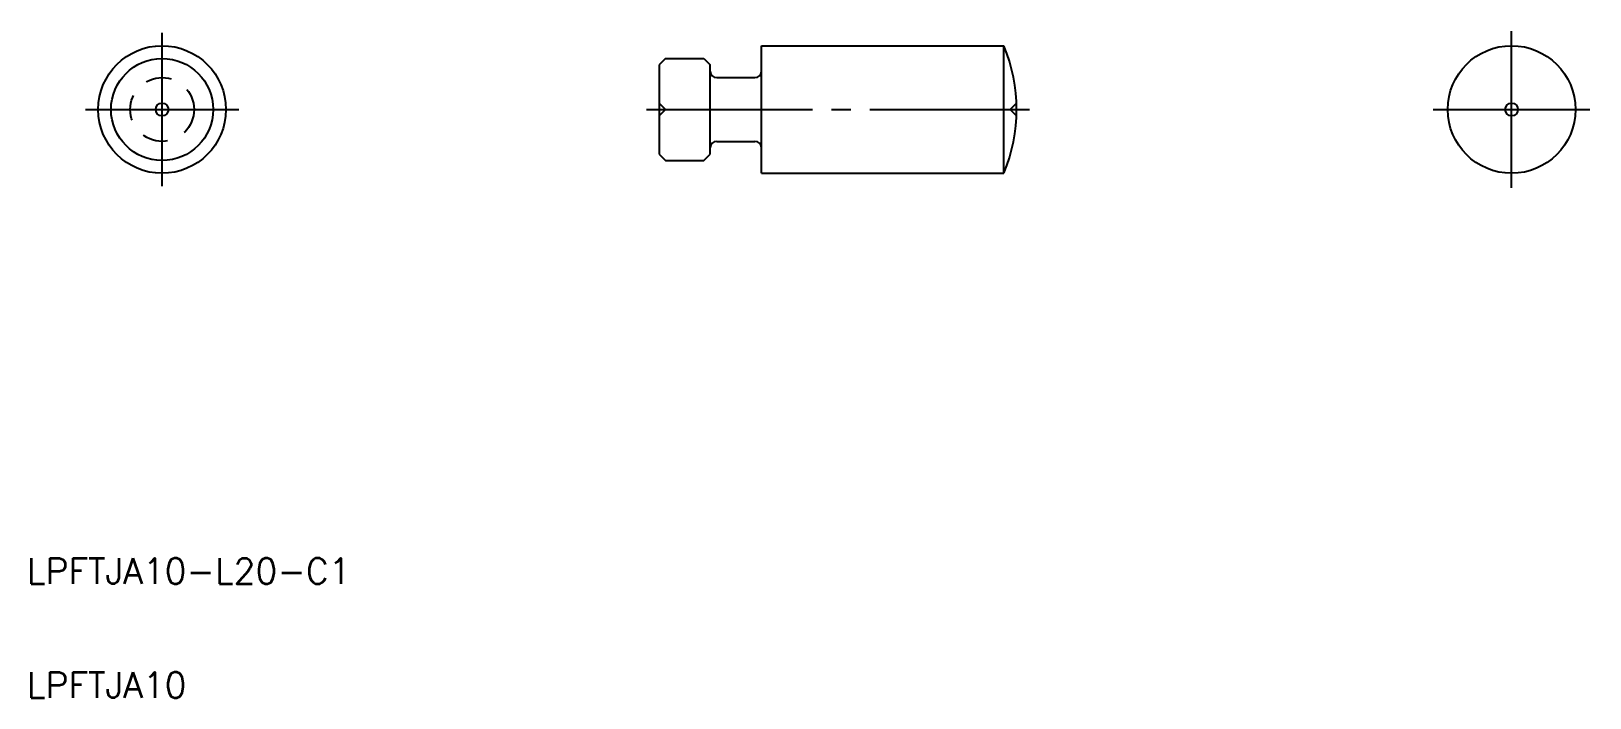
# Model space of a CAD drawing. Extents: x 53 to 175, y 147 to 199.
import ezdxf

# ---------------------------------------------------------------- set-up
doc = ezdxf.new("R2010")
doc.units = 0
doc.linetypes.add('CENTER', pattern=[17.5, 13, -1.5, 1.5, -1.5])
doc.linetypes.add('DASHED', pattern=[3.5, 2, -1.5])
doc.layers.get('0').update_dxf_attribs({"linetype": 'CONTINUOUS'})
doc.layers.add('CENTER', color=1, linetype='CENTER')
doc.styles.get("Standard").update_dxf_attribs({"font": 'txt.shx', "bigfont": '@extfont2.shx'})

msp = doc.modelspace()

# ---------------------------------------------------------------- linework, layer by layer
at = {"color": 7, "linetype": 'CONTINUOUS'}
for p, q in [((110.28, 187.91), (110.28, 197.91)), ((110.28, 197.91), (129.28, 197.91)), ((129.28, 187.91), (129.28, 197.91)), ((102.78, 196.91), (102.28, 196.41)), ((102.78, 196.91), (105.78, 196.91)), ((105.78, 196.91), (106.28, 196.41)), ((102.28, 196.41), (102.28, 189.41)), ((106.28, 189.41), (106.28, 196.41)), ((106.78, 195.41), (109.78, 195.41)), ((102.28, 189.41), (102.78, 188.91)), ((105.78, 188.91), (106.28, 189.41)), ((106.78, 190.41), (109.78, 190.41)), ((102.78, 188.91), (105.78, 188.91)), ((110.28, 187.91), (129.28, 187.91))]:
    msp.add_line(p, q, dxfattribs=at)
at = {"color": 3, "linetype": 'DASHED'}
for p, q in [((102.78, 192.91), (102.28, 193.41)), ((129.78, 192.91), (130.28, 193.41)), ((102.78, 192.91), (102.28, 192.41)), ((129.78, 192.91), (130.28, 192.41))]:
    msp.add_line(p, q, dxfattribs=at)
at = {"color": 7, "linetype": 'CONTINUOUS'}
for centre, radius in [((63.32, 192.91), 5), ((169.07, 192.91), 5), ((63.32, 192.91), 4), ((63.32, 192.91), 0.5), ((169.07, 192.91), 0.5)]:
    msp.add_circle(centre, radius, dxfattribs=at)
at = {"color": 3, "linetype": 'DASHED'}
msp.add_circle((63.32, 192.91), 2.5, dxfattribs=at)
at = {"color": 7, "linetype": 'CONTINUOUS'}
for centre, radius, start, end in [((117.28, 192.91), 13, 337.3801, 22.6199), ((106.78, 195.91), 0.5, 180, 270), ((109.78, 195.91), 0.5, 270, 0), ((106.78, 189.91), 0.5, 90, 180), ((109.78, 189.91), 0.5, 0, 90)]:
    msp.add_arc(centre, radius, start, end, dxfattribs=at)
at = {"layer": 'CENTER', "color": 1, "linetype": 'CENTER'}
for p, q in [((63.32, 186.91), (63.32, 198.91)), ((169.07, 186.77), (169.07, 199.05)), ((57.32, 192.91), (69.32, 192.91)), ((101.28, 192.91), (131.28, 192.91)), ((162.93, 192.91), (175.2, 192.91))]:
    msp.add_line(p, q, dxfattribs=at)

# ---------------------------------------------------------------- texts
at = {"color": 7, "linetype": 'CONTINUOUS'}
for s, p in [('LPFTJA10-L20-C1', (52.72, 155.75)), ('LPFTJA10', (52.72, 146.82))]:
    msp.add_text(s, height=2, dxfattribs=at).set_placement(p)

doc.saveas('drawing.dxf')
